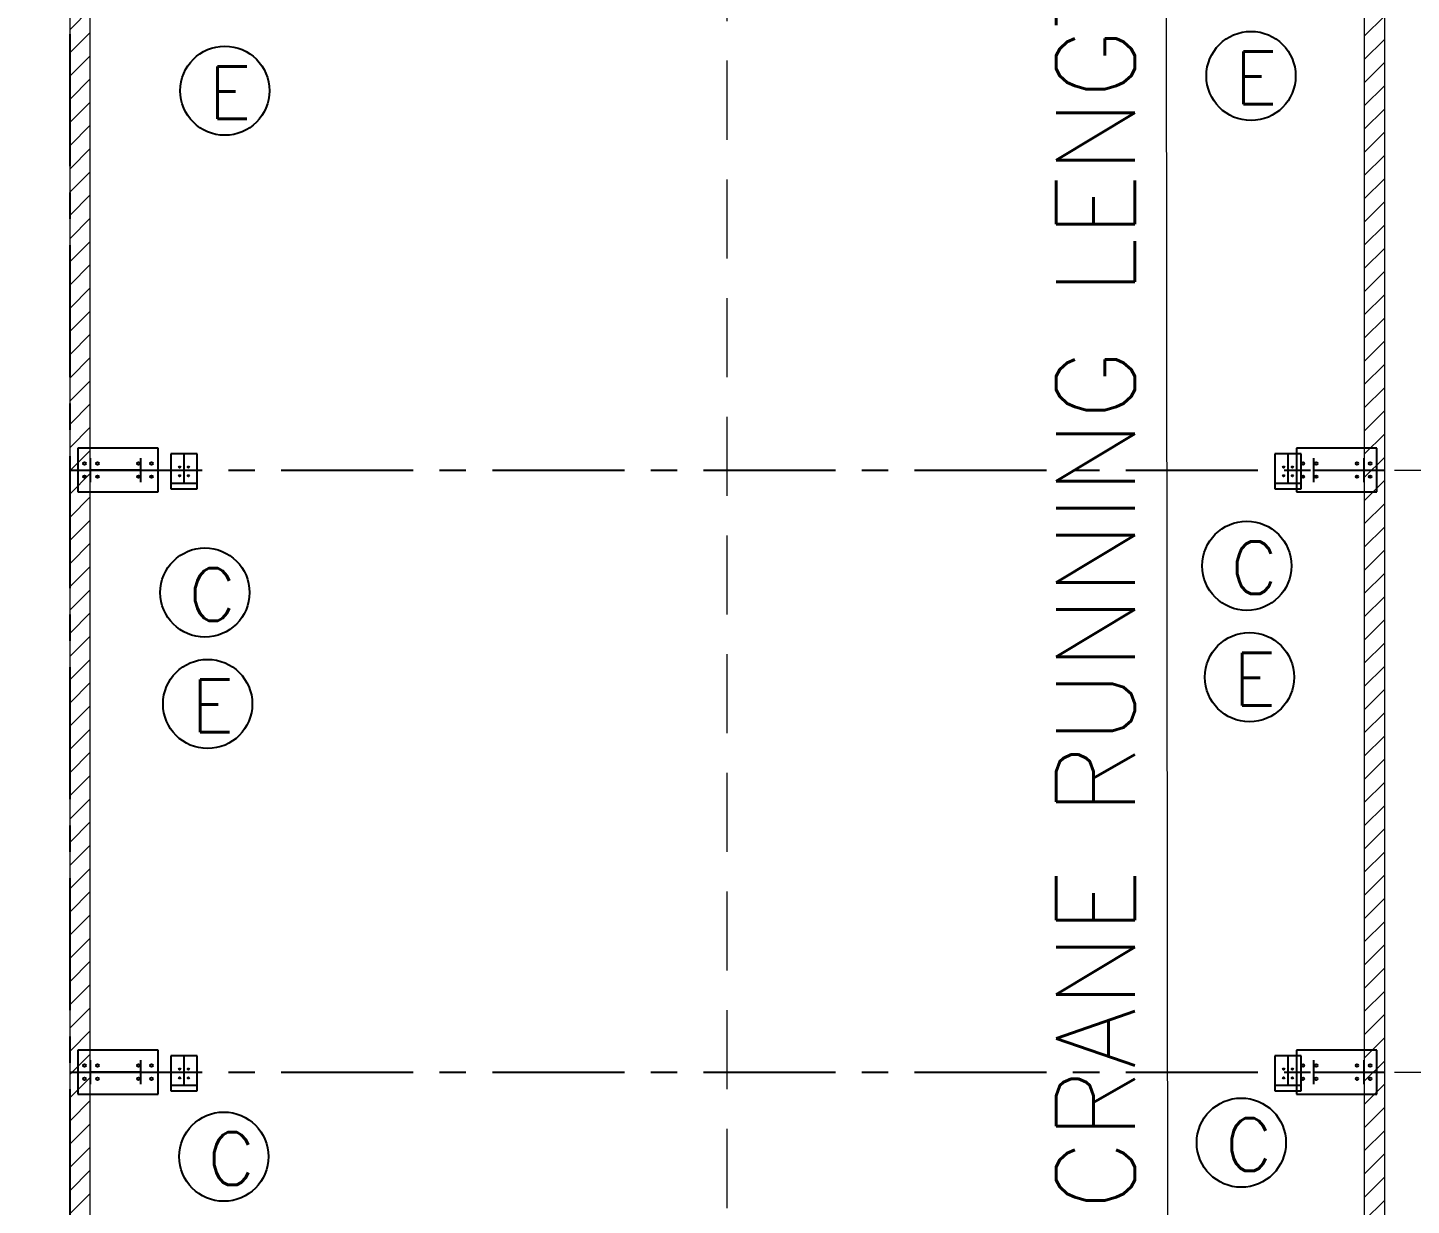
# Model space of a CAD drawing. Header units: millimetres. Extents: x 68421 to 1479662, y -51504 to 144751.
# Drawn here: x 1391482 to 1407274, y -7745 to 5703 of the extents above; entities that cross this region are included whole.
import ezdxf

# ---------------------------------------------------------------- set-up
doc = ezdxf.new("R2010")
doc.units = ezdxf.units.MM
doc.header["$LTSCALE"] = 0.35
doc.header["$MEASUREMENT"] = 0
for name, pattern in [('CENTER', [6884.562, 4302.852, -860.57, 860.57, -860.57]), ('CONTIN', [0, 0, 0]), ('DASHED', [1290.855, 860.57, -430.285])]:
    doc.linetypes.add(name, pattern=pattern)
doc.layers.get('0').update_dxf_attribs({"linetype": 'CONTIN'})
doc.layers.get('Defpoints').update_dxf_attribs({"linetype": 'CONTINUOUS'})
for name, color, linetype in [('1', 7, 'CONTIN'), ('10', 10, 'CONTIN'), ('16', 7, 'CONTIN'), ('27', 1, 'CENTER')]:
    doc.layers.add(name, color=color, linetype=linetype)
doc.styles.add('SIMPLEX', font='simplex.shx', dxfattribs={"width": 0.8})
doc.dimstyles.new('FOR D', dxfattribs={"dimscale": 114, "dimtxt": 2, "dimasz": 2, "dimexe": 1, "dimexo": 1, "dimgap": 1, "dimtad": 1, "dimdec": 0, "dimzin": 0, "dimdsep": 46, "dimtxsty": 'SIMPLEX', "dimcen": 1, "dimclrd": 6, "dimclre": 6, "dimclrt": 7, "dimadec": 0, "dimazin": 0, "dimtfac": 1, "dimtdec": 0, "dimtofl": 0, "dimtmove": 0, "dimatfit": 3, "dimfxl": 1, "dimtolj": 1, "dimtzin": 0, "dimlwd": 0, "dimlwe": 0, "dimarcsym": 1})

# ---------------------------------------------------------------- blocks, each defined once
blk = doc.blocks.new('*D320')
at = {"color": 6, "linetype": 'Continuous', "lineweight": 0}
for p, q in [((1407081, 80026), (1419740, 80026)), ((1419626, 79456), (1419626, -19404)), ((1407081, -19974), (1419740, -19974))]:
    blk.add_line(p, q, dxfattribs=at)
at = {"color": 6, "linetype": 'Continuous', "lineweight": 5}
for points in [[(1419721, 79456), (1419531, 79456), (1419626, 80026)], [(1419531, -19404), (1419721, -19404), (1419626, -19974)]]:
    blk.add_solid(points, dxfattribs=at)
at = {"layer": 'Defpoints', "color": 0, "linetype": 'Continuous', "lineweight": 5}
for p in [(1406967, 80026), (1406967, -19974), (1419626, -19974)]:
    blk.add_point(p, dxfattribs=at)
at = {"color": 7, "linetype": 'Continuous', "lineweight": 5, "insert": (1418999, 30026), "char_height": 798, "attachment_point": 5, "rotation": 90, "style": 'SIMPLEX'}
blk.add_mtext('\\A1;100000 OUT-TO-OUT OF STEEL LINE', dxfattribs=at)
blk = doc.blocks.new('*D321')
at = {"color": 6, "linetype": 'Continuous', "lineweight": 0}
for p, q in [((1406271, 79661), (1417034, 79661)), ((1416920, 79091), (1416920, -19039)), ((1406501, -19609), (1417034, -19609))]:
    blk.add_line(p, q, dxfattribs=at)
at = {"color": 6, "linetype": 'Continuous', "lineweight": 5}
for points in [[(1417015, 79091), (1416825, 79091), (1416920, 79661)], [(1416825, -19039), (1417015, -19039), (1416920, -19609)]]:
    blk.add_solid(points, dxfattribs=at)
at = {"layer": 'Defpoints', "color": 0, "linetype": 'Continuous', "lineweight": 5}
for p in [(1406157, 79661), (1406387, -19609), (1416920, -19609)]:
    blk.add_point(p, dxfattribs=at)
at = {"color": 7, "linetype": 'Continuous', "lineweight": 5, "insert": (1416293, 30026), "char_height": 798, "attachment_point": 5, "rotation": 90, "style": 'SIMPLEX'}
blk.add_mtext('\\A1;99270 CENTER-TO-CENTER OF STEEL COLUMN', dxfattribs=at)
blk = doc.blocks.new('*D333')
at = {"color": 6, "linetype": 'Continuous', "lineweight": 0}
for p, q in [((1407081, 7526), (1414084, 7526)), ((1413970, 6956), (1413970, 1221)), ((1407081, 651), (1414084, 651))]:
    blk.add_line(p, q, dxfattribs=at)
at = {"color": 6, "linetype": 'Continuous', "lineweight": 5}
for points in [[(1414065, 6956), (1413875, 6956), (1413970, 7526)], [(1413875, 1221), (1414065, 1221), (1413970, 651)]]:
    blk.add_solid(points, dxfattribs=at)
at = {"layer": 'Defpoints', "color": 0, "linetype": 'Continuous', "lineweight": 5}
for p in [(1406967, 7526), (1406967, 651), (1413970, 651)]:
    blk.add_point(p, dxfattribs=at)
at = {"color": 7, "linetype": 'Continuous', "lineweight": 5, "insert": (1413305, 4088), "char_height": 798, "attachment_point": 5, "rotation": 90, "style": 'SIMPLEX'}
blk.add_mtext('\\A1;6875 C/C', dxfattribs=at)
blk = doc.blocks.new('*D334')
at = {"color": 6, "linetype": 'Continuous', "lineweight": 0}
for p, q in [((1407081, 651), (1414084, 651)), ((1413970, 81), (1413970, -5654)), ((1407081, -6224), (1414084, -6224))]:
    blk.add_line(p, q, dxfattribs=at)
at = {"color": 6, "linetype": 'Continuous', "lineweight": 5}
for points in [[(1414065, 81), (1413875, 81), (1413970, 651)], [(1413875, -5654), (1414065, -5654), (1413970, -6224)]]:
    blk.add_solid(points, dxfattribs=at)
at = {"layer": 'Defpoints', "color": 0, "linetype": 'Continuous', "lineweight": 5}
for p in [(1406967, 651), (1406967, -6224), (1413970, -6224)]:
    blk.add_point(p, dxfattribs=at)
at = {"color": 7, "linetype": 'Continuous', "lineweight": 5, "insert": (1413305, -2787), "char_height": 798, "attachment_point": 5, "rotation": 90, "style": 'SIMPLEX'}
blk.add_mtext('\\A1;6875 C/C', dxfattribs=at)
blk = doc.blocks.new('*D335')
at = {"color": 6, "linetype": 'Continuous', "lineweight": 0}
for p, q in [((1407081, -6224), (1414084, -6224)), ((1413970, -6794), (1413970, -12529)), ((1407081, -13099), (1414084, -13099))]:
    blk.add_line(p, q, dxfattribs=at)
at = {"color": 6, "linetype": 'Continuous', "lineweight": 5}
for points in [[(1414065, -6794), (1413875, -6794), (1413970, -6224)], [(1413875, -12529), (1414065, -12529), (1413970, -13099)]]:
    blk.add_solid(points, dxfattribs=at)
at = {"layer": 'Defpoints', "color": 0, "linetype": 'Continuous', "lineweight": 5}
for p in [(1406967, -6224), (1406967, -13099), (1413970, -13099)]:
    blk.add_point(p, dxfattribs=at)
at = {"color": 7, "linetype": 'Continuous', "lineweight": 5, "insert": (1413305, -9662), "char_height": 798, "attachment_point": 5, "rotation": 90, "style": 'SIMPLEX'}
blk.add_mtext('\\A1;6875 C/C', dxfattribs=at)
blk = doc.blocks.new('WCOL')
for p, q in [((-448.874, 875.304), (448.874, 875.304)), ((0, 875.304), (0, 0)), ((-448.874, 0), (448.874, 0))]:
    blk.add_line(p, q)
blk = doc.blocks.new('BOLT_0')
at = {"layer": '1'}
blk.add_circle((0, 0), 25.4, dxfattribs=at)

msp = doc.modelspace()

# ---------------------------------------------------------------- hatches: boundary and pattern name
at = {"linetype": 'Continuous', "lineweight": 5}
h = msp.add_hatch(dxfattribs=at)
h.set_pattern_fill('ANSI31', color=1, scale=1500)
edge = h.paths.add_edge_path()
edge.add_line((1391966.65353, -19974.11361), (1406966.65353, -19974.11361))
h.paths.add_polyline_path([(1316966.65353, 35025.88639), (1316966.65353, 80025.88639), (1406966.65353, 80025.88639), (1406966.65353, -19974.11361), (1391966.65353, -19974.11361), (1391966.65353, 35025.88639)])
h.paths.add_polyline_path([(1406736.65353, -19744.11361), (1392196.65353, -19744.11361), (1392196.65353, 35255.88639), (1317196.65353, 35255.88639), (1317196.65353, 79795.88639), (1406736.65353, 79795.88639)], flags=16)
h.paths.add_polyline_path([(1317196.65353, 49790.88339), (1391966.65353, 49790.88339), (1391966.65353, 49490.88339), (1317196.65353, 49490.88339)], flags=0)
h.paths.add_polyline_path([(1317196.65353, 64790.88339), (1391966.65353, 64790.88339), (1391966.65353, 64490.88339), (1317196.65353, 64490.88339)], flags=0)

# ---------------------------------------------------------------- linework, layer by layer
at = {"color": 5, "linetype": 'DASHED', "lineweight": 5, "ltscale": 3}
msp.add_line((1399466.65353, -19974.11361), (1399466.65353, 80025.88639), dxfattribs=at)
at = {"color": 4, "linetype": 'Continuous', "lineweight": 5}
msp.add_line((1404392.86892, 79719.60611), (1404504.56876, -19820.39389), dxfattribs=at)
at = {"linetype": 'Continuous', "lineweight": 5}
for points in [[(1406966.65353, -19974.11361), (1391966.65353, -19974.11361), (1391966.65353, 35025.88639), (1316966.65353, 35025.88639), (1316966.65353, 80025.88639), (1406966.65353, 80025.88639), (1406966.65353, -19974.11361), (1391966.65353, -19974.11361)], [(1391966.65353, 80025.88639), (1406966.65353, 80025.88639), (1406966.65353, -19974.11361), (1391966.65353, -19974.11361), (1391966.65353, 35025.88639)]]:
    msp.add_lwpolyline(points, dxfattribs=at)
msp.add_lwpolyline([(1406736.65353, -19744.11361), (1392196.65353, -19744.11361), (1392196.65353, 35255.88639), (1317196.65353, 35255.88639), (1317196.65353, 79795.88639), (1406736.65353, 79795.88639)], close=True, dxfattribs=at)
at = {"layer": '10'}
for p, q in [((1392970.65353, 900.88639), (1392054.65353, 900.88639)), ((1392054.65353, 900.88639), (1392054.65353, 400.88639)), ((1392970.65353, 900.88639), (1392054.65353, 900.88639)), ((1392054.65353, 900.88639), (1392054.65353, 400.88639)), ((1392970.65353, 400.88639), (1392970.65353, 900.88639)), ((1392970.65353, 400.88639), (1392970.65353, 900.88639)), ((1393416.65353, 835.89439), (1393116.65353, 835.89439)), ((1393116.65353, 835.89439), (1393116.65353, 435.89439)), ((1393416.65353, 835.89439), (1393116.65353, 835.89439)), ((1393116.65353, 835.89439), (1393116.65353, 435.89439)), ((1393416.65353, 435.89439), (1393416.65353, 835.89439)), ((1393416.65353, 435.89439), (1393416.65353, 835.89439)), ((1406016.65453, 835.89439), (1405716.65453, 835.89439)), ((1405716.65453, 835.89439), (1405716.65453, 435.89439)), ((1406016.65453, 835.89439), (1405716.65453, 835.89439)), ((1405716.65453, 835.89439), (1405716.65453, 435.89439)), ((1406878.65453, 900.88639), (1405962.65453, 900.88639)), ((1405962.65453, 900.88639), (1405962.65453, 400.88639)), ((1406878.65453, 900.88639), (1405962.65453, 900.88639)), ((1405962.65453, 900.88639), (1405962.65453, 400.88639)), ((1406016.65453, 435.89439), (1406016.65453, 835.89439)), ((1406016.65453, 435.89439), (1406016.65453, 835.89439)), ((1406878.65453, 400.88639), (1406878.65453, 900.88639)), ((1406878.65453, 400.88639), (1406878.65453, 900.88639)), ((1392054.65353, 400.88639), (1392970.65353, 400.88639)), ((1392054.65353, 400.88639), (1392970.65353, 400.88639)), ((1393116.65353, 435.89439), (1393416.65353, 435.89439)), ((1393116.65353, 435.89439), (1393416.65353, 435.89439)), ((1405716.65453, 435.89439), (1406016.65453, 435.89439)), ((1405716.65453, 435.89439), (1406016.65453, 435.89439)), ((1405962.65453, 400.88639), (1406878.65453, 400.88639)), ((1405962.65453, 400.88639), (1406878.65453, 400.88639)), ((1392970.65253, -5974.11361), (1392054.65253, -5974.11361)), ((1392054.65253, -5974.11361), (1392054.65253, -6474.11361)), ((1392970.65253, -5974.11361), (1392054.65253, -5974.11361)), ((1392054.65253, -5974.11361), (1392054.65253, -6474.11361)), ((1392970.65253, -6474.11361), (1392970.65253, -5974.11361)), ((1392970.65253, -6474.11361), (1392970.65253, -5974.11361)), ((1406878.65353, -5974.11361), (1405962.65353, -5974.11361)), ((1405962.65353, -5974.11361), (1405962.65353, -6474.11361)), ((1406878.65353, -5974.11361), (1405962.65353, -5974.11361)), ((1405962.65353, -5974.11361), (1405962.65353, -6474.11361)), ((1406878.65353, -6474.11361), (1406878.65353, -5974.11361)), ((1406878.65353, -6474.11361), (1406878.65353, -5974.11361)), ((1393416.65253, -6039.10561), (1393116.65253, -6039.10561)), ((1393116.65253, -6039.10561), (1393116.65253, -6439.10561)), ((1393416.65253, -6039.10561), (1393116.65253, -6039.10561)), ((1393116.65253, -6039.10561), (1393116.65253, -6439.10561)), ((1393416.65253, -6439.10561), (1393416.65253, -6039.10561)), ((1393416.65253, -6439.10561), (1393416.65253, -6039.10561)), ((1406016.65353, -6039.10561), (1405716.65353, -6039.10561)), ((1405716.65353, -6039.10561), (1405716.65353, -6439.10561)), ((1406016.65353, -6039.10561), (1405716.65353, -6039.10561)), ((1405716.65353, -6039.10561), (1405716.65353, -6439.10561)), ((1406016.65353, -6439.10561), (1406016.65353, -6039.10561)), ((1406016.65353, -6439.10561), (1406016.65353, -6039.10561)), ((1392054.65253, -6474.11361), (1392970.65253, -6474.11361)), ((1392054.65253, -6474.11361), (1392970.65253, -6474.11361)), ((1393116.65253, -6439.10561), (1393416.65253, -6439.10561)), ((1393116.65253, -6439.10561), (1393416.65253, -6439.10561)), ((1405716.65353, -6439.10561), (1406016.65353, -6439.10561)), ((1405716.65353, -6439.10561), (1406016.65353, -6439.10561)), ((1405962.65353, -6474.11361), (1406878.65353, -6474.11361)), ((1405962.65353, -6474.11361), (1406878.65353, -6474.11361))]:
    msp.add_line(p, q, dxfattribs=at)
at = {"layer": '16'}
for centre in [(1405444.05156, 5151.71263), (1393732.91305, 4983.2759), (1405395.83516, -441.69837), (1393505.20994, -747.52142), (1405426.76498, -1713.45765), (1393536.13976, -2019.28071), (1405333.15515, -7029.2779), (1393720.98166, -7189.13707)]:
    msp.add_circle(centre, 509.21531, dxfattribs=at)
at = {"layer": '27', "color": 251}
for p, q in [((1391966.65353, -19974.11361), (1391966.65353, 80025.88639)), ((1391966.65353, 650.88639), (1406966.65353, 650.88639)), ((1391966.65353, -6224.11361), (1406966.65353, -6224.11361))]:
    msp.add_line(p, q, dxfattribs=at)

# ---------------------------------------------------------------- block references
at = {"layer": '10'}
for name, p, xscale, yscale, zscale, rotation in [('WCOL', (1393266.65353, 835.89439), 0.3037098, 0.38417992, 0.38417992, 180), ('WCOL', (1393266.65353, 835.89439), 0.3037098, 0.38417992, 0.38417992, 180), ('WCOL', (1405866.65453, 835.89439), 0.3037098, 0.38417992, 0.38417992, 180), ('WCOL', (1405866.65453, 835.89439), 0.3037098, 0.38417992, 0.38417992, 180), ('BOLT_0', (1392129.65353, 725.88639), 0.5905512, 0.5905512, 0.5905512, 270), ('BOLT_0', (1392129.65353, 725.88639), 0.5905512, 0.5905512, 0.5905512, 270), ('WCOL', (1392196.65353, 650.88639), 0.3037098, 0.6562208, 0.6562208, 270), ('WCOL', (1392196.65353, 650.88639), 0.3037098, 0.6562208, 0.6562208, 270), ('BOLT_0', (1392279.65353, 725.88639), 0.5905512, 0.5905512, 0.5905512, 270), ('BOLT_0', (1392279.65353, 725.88639), 0.5905512, 0.5905512, 0.5905512, 270), ('BOLT_0', (1392745.65353, 725.88639), 0.5905512, 0.5905512, 0.5905512, 270), ('BOLT_0', (1392745.65353, 725.88639), 0.5905512, 0.5905512, 0.5905512, 270), ('BOLT_0', (1392895.65353, 725.88639), 0.5905512, 0.5905512, 0.5905512, 270), ('BOLT_0', (1392895.65353, 725.88639), 0.5905512, 0.5905512, 0.5905512, 270), ('BOLT_0', (1393216.65353, 685.89439), 0.31496062, 0.31496062, 0.31496062, 270), ('BOLT_0', (1393216.65353, 685.89439), 0.31496062, 0.31496062, 0.31496062, 270), ('BOLT_0', (1393316.65353, 685.89439), 0.31496062, 0.31496062, 0.31496062, 270), ('BOLT_0', (1393316.65353, 685.89439), 0.31496062, 0.31496062, 0.31496062, 270), ('BOLT_0', (1405816.65453, 685.89439), 0.31496062, 0.31496062, 0.31496062, 270), ('BOLT_0', (1405816.65453, 685.89439), 0.31496062, 0.31496062, 0.31496062, 270), ('BOLT_0', (1405916.65453, 685.89439), 0.31496062, 0.31496062, 0.31496062, 270), ('BOLT_0', (1405916.65453, 685.89439), 0.31496062, 0.31496062, 0.31496062, 270), ('BOLT_0', (1406037.65353, 725.88639), 0.5905512, 0.5905512, 0.5905512, 270), ('BOLT_0', (1406037.65353, 725.88639), 0.5905512, 0.5905512, 0.5905512, 270), ('WCOL', (1406736.65453, 650.88639), 0.3037098, 0.6562208, 0.6562208, 89.99999999999999), ('WCOL', (1406736.65453, 650.88639), 0.3037098, 0.6562208, 0.6562208, 89.99999999999999), ('BOLT_0', (1406187.65353, 725.88639), 0.5905512, 0.5905512, 0.5905512, 270), ('BOLT_0', (1406187.65353, 725.88639), 0.5905512, 0.5905512, 0.5905512, 270), ('BOLT_0', (1406653.65453, 725.88639), 0.5905512, 0.5905512, 0.5905512, 270), ('BOLT_0', (1406653.65453, 725.88639), 0.5905512, 0.5905512, 0.5905512, 270), ('BOLT_0', (1406803.65453, 725.88639), 0.5905512, 0.5905512, 0.5905512, 270), ('BOLT_0', (1406803.65453, 725.88639), 0.5905512, 0.5905512, 0.5905512, 270), ('BOLT_0', (1392129.65353, 575.88639), 0.5905512, 0.5905512, 0.5905512, 270), ('BOLT_0', (1392129.65353, 575.88639), 0.5905512, 0.5905512, 0.5905512, 270), ('BOLT_0', (1392279.65353, 575.88639), 0.5905512, 0.5905512, 0.5905512, 270), ('BOLT_0', (1392279.65353, 575.88639), 0.5905512, 0.5905512, 0.5905512, 270), ('BOLT_0', (1392745.65353, 575.88639), 0.5905512, 0.5905512, 0.5905512, 270), ('BOLT_0', (1392745.65353, 575.88639), 0.5905512, 0.5905512, 0.5905512, 270), ('BOLT_0', (1392895.65353, 575.88639), 0.5905512, 0.5905512, 0.5905512, 270), ('BOLT_0', (1392895.65353, 575.88639), 0.5905512, 0.5905512, 0.5905512, 270), ('BOLT_0', (1393216.65353, 585.89439), 0.31496062, 0.31496062, 0.31496062, 270), ('BOLT_0', (1393216.65353, 585.89439), 0.31496062, 0.31496062, 0.31496062, 270), ('BOLT_0', (1393316.65353, 585.89439), 0.31496062, 0.31496062, 0.31496062, 270), ('BOLT_0', (1393316.65353, 585.89439), 0.31496062, 0.31496062, 0.31496062, 270), ('BOLT_0', (1405816.65453, 585.89439), 0.31496062, 0.31496062, 0.31496062, 270), ('BOLT_0', (1405816.65453, 585.89439), 0.31496062, 0.31496062, 0.31496062, 270), ('BOLT_0', (1405916.65453, 585.89439), 0.31496062, 0.31496062, 0.31496062, 270), ('BOLT_0', (1405916.65453, 585.89439), 0.31496062, 0.31496062, 0.31496062, 270), ('BOLT_0', (1406037.65353, 575.88639), 0.5905512, 0.5905512, 0.5905512, 270), ('BOLT_0', (1406037.65353, 575.88639), 0.5905512, 0.5905512, 0.5905512, 270), ('BOLT_0', (1406187.65353, 575.88639), 0.5905512, 0.5905512, 0.5905512, 270), ('BOLT_0', (1406187.65353, 575.88639), 0.5905512, 0.5905512, 0.5905512, 270), ('BOLT_0', (1406653.65453, 575.88639), 0.5905512, 0.5905512, 0.5905512, 270), ('BOLT_0', (1406653.65453, 575.88639), 0.5905512, 0.5905512, 0.5905512, 270), ('BOLT_0', (1406803.65453, 575.88639), 0.5905512, 0.5905512, 0.5905512, 270), ('BOLT_0', (1406803.65453, 575.88639), 0.5905512, 0.5905512, 0.5905512, 270), ('BOLT_0', (1392129.65253, -6149.11361), 0.5905512, 0.5905512, 0.5905512, 270), ('BOLT_0', (1392129.65253, -6149.11361), 0.5905512, 0.5905512, 0.5905512, 270), ('WCOL', (1392196.65253, -6224.11361), 0.3037098, 0.6562208, 0.6562208, 270), ('WCOL', (1392196.65253, -6224.11361), 0.3037098, 0.6562208, 0.6562208, 270), ('BOLT_0', (1392279.65253, -6149.11361), 0.5905512, 0.5905512, 0.5905512, 270), ('BOLT_0', (1392279.65253, -6149.11361), 0.5905512, 0.5905512, 0.5905512, 270), ('BOLT_0', (1392745.65253, -6149.11361), 0.5905512, 0.5905512, 0.5905512, 270), ('BOLT_0', (1392745.65253, -6149.11361), 0.5905512, 0.5905512, 0.5905512, 270), ('BOLT_0', (1392895.65253, -6149.11361), 0.5905512, 0.5905512, 0.5905512, 270), ('BOLT_0', (1392895.65253, -6149.11361), 0.5905512, 0.5905512, 0.5905512, 270), ('WCOL', (1393266.65253, -6039.10561), 0.3037098, 0.38417992, 0.38417992, 180), ('WCOL', (1393266.65253, -6039.10561), 0.3037098, 0.38417992, 0.38417992, 180), ('WCOL', (1405866.65353, -6039.10561), 0.3037098, 0.38417992, 0.38417992, 180), ('WCOL', (1405866.65353, -6039.10561), 0.3037098, 0.38417992, 0.38417992, 180), ('BOLT_0', (1406037.65253, -6149.11361), 0.5905512, 0.5905512, 0.5905512, 270), ('BOLT_0', (1406037.65253, -6149.11361), 0.5905512, 0.5905512, 0.5905512, 270), ('WCOL', (1406736.65353, -6224.11361), 0.3037098, 0.6562208, 0.6562208, 89.99999999999999), ('WCOL', (1406736.65353, -6224.11361), 0.3037098, 0.6562208, 0.6562208, 89.99999999999999), ('BOLT_0', (1406187.65253, -6149.11361), 0.5905512, 0.5905512, 0.5905512, 270), ('BOLT_0', (1406187.65253, -6149.11361), 0.5905512, 0.5905512, 0.5905512, 270), ('BOLT_0', (1406653.65353, -6149.11361), 0.5905512, 0.5905512, 0.5905512, 270), ('BOLT_0', (1406653.65353, -6149.11361), 0.5905512, 0.5905512, 0.5905512, 270), ('BOLT_0', (1406803.65353, -6149.11361), 0.5905512, 0.5905512, 0.5905512, 270), ('BOLT_0', (1406803.65353, -6149.11361), 0.5905512, 0.5905512, 0.5905512, 270), ('BOLT_0', (1392129.65253, -6299.11361), 0.5905512, 0.5905512, 0.5905512, 270), ('BOLT_0', (1392129.65253, -6299.11361), 0.5905512, 0.5905512, 0.5905512, 270), ('BOLT_0', (1392279.65253, -6299.11361), 0.5905512, 0.5905512, 0.5905512, 270), ('BOLT_0', (1392279.65253, -6299.11361), 0.5905512, 0.5905512, 0.5905512, 270), ('BOLT_0', (1392745.65253, -6299.11361), 0.5905512, 0.5905512, 0.5905512, 270), ('BOLT_0', (1392745.65253, -6299.11361), 0.5905512, 0.5905512, 0.5905512, 270), ('BOLT_0', (1392895.65253, -6299.11361), 0.5905512, 0.5905512, 0.5905512, 270), ('BOLT_0', (1392895.65253, -6299.11361), 0.5905512, 0.5905512, 0.5905512, 270), ('BOLT_0', (1393216.65253, -6189.10561), 0.31496062, 0.31496062, 0.31496062, 270), ('BOLT_0', (1393216.65253, -6189.10561), 0.31496062, 0.31496062, 0.31496062, 270), ('BOLT_0', (1393216.65253, -6289.10561), 0.31496062, 0.31496062, 0.31496062, 270), ('BOLT_0', (1393216.65253, -6289.10561), 0.31496062, 0.31496062, 0.31496062, 270), ('BOLT_0', (1393316.65253, -6189.10561), 0.31496062, 0.31496062, 0.31496062, 270), ('BOLT_0', (1393316.65253, -6189.10561), 0.31496062, 0.31496062, 0.31496062, 270), ('BOLT_0', (1393316.65253, -6289.10561), 0.31496062, 0.31496062, 0.31496062, 270), ('BOLT_0', (1393316.65253, -6289.10561), 0.31496062, 0.31496062, 0.31496062, 270), ('BOLT_0', (1405816.65353, -6189.10561), 0.31496062, 0.31496062, 0.31496062, 270), ('BOLT_0', (1405816.65353, -6189.10561), 0.31496062, 0.31496062, 0.31496062, 270), ('BOLT_0', (1405816.65353, -6289.10561), 0.31496062, 0.31496062, 0.31496062, 270), ('BOLT_0', (1405816.65353, -6289.10561), 0.31496062, 0.31496062, 0.31496062, 270), ('BOLT_0', (1405916.65353, -6189.10561), 0.31496062, 0.31496062, 0.31496062, 270), ('BOLT_0', (1405916.65353, -6189.10561), 0.31496062, 0.31496062, 0.31496062, 270), ('BOLT_0', (1405916.65353, -6289.10561), 0.31496062, 0.31496062, 0.31496062, 270), ('BOLT_0', (1405916.65353, -6289.10561), 0.31496062, 0.31496062, 0.31496062, 270), ('BOLT_0', (1406037.65253, -6299.11361), 0.5905512, 0.5905512, 0.5905512, 270), ('BOLT_0', (1406037.65253, -6299.11361), 0.5905512, 0.5905512, 0.5905512, 270), ('BOLT_0', (1406187.65253, -6299.11361), 0.5905512, 0.5905512, 0.5905512, 270), ('BOLT_0', (1406187.65253, -6299.11361), 0.5905512, 0.5905512, 0.5905512, 270), ('BOLT_0', (1406653.65353, -6299.11361), 0.5905512, 0.5905512, 0.5905512, 270), ('BOLT_0', (1406653.65353, -6299.11361), 0.5905512, 0.5905512, 0.5905512, 270), ('BOLT_0', (1406803.65353, -6299.11361), 0.5905512, 0.5905512, 0.5905512, 270), ('BOLT_0', (1406803.65353, -6299.11361), 0.5905512, 0.5905512, 0.5905512, 270)]:
    msp.add_blockref(name, p, dxfattribs=dict(at, xscale=xscale, yscale=yscale, zscale=zscale, rotation=rotation))

# ---------------------------------------------------------------- texts
at = {"color": 4, "linetype": 'Continuous', "lineweight": 5, "style": 'SIMPLEX'}
msp.add_text('CRANE RUNNING LENGTH 100000', height=900, rotation=90, dxfattribs=at).set_placement((1404118.73116, -7805.31241))
at = {"layer": '16', "style": 'SIMPLEX'}
for s, p in [('E', (1405257.02056, 4829.59727)), ('E', (1393545.88205, 4661.16054)), ('C', (1405208.80416, -763.81373)), ('C', (1393318.17894, -1069.63678)), ('E', (1405239.73398, -2035.57301)), ('E', (1393349.10876, -2341.39607)), ('C', (1405146.12415, -7351.39326)), ('C', (1393533.95066, -7511.25243))]:
    msp.add_text(s, height=600, dxfattribs=at).set_placement(p)

# ---------------------------------------------------------------- dimensions: what is measured, and where the dimension line sits
at = {"linetype": 'Continuous', "lineweight": 5}
for base, p1, p2, text, picture, middle in [((1419625.67359, -19974.11361), (1406966.65353, 80025.88639), (1406966.65353, -19974.11361), '<> OUT-TO-OUT OF STEEL LINE', '*D320', (1419625.67359, 30025.88639)), ((1416920.04662, -19609.11361), (1406157.30029, 79660.88639), (1406386.74659, -19609.11361), '<> CENTER-TO-CENTER OF STEEL COLUMN', '*D321', (1416920.04662, 30025.88639))]:
    dim = msp.add_linear_dim(base=base, p1=p1, p2=p2, angle=90, text=text, dimstyle='FOR D', override={"dimtxt": 7, "dimasz": 5, "dimgap": 2, "dimtxsty": 'SIMPLEX'}, dxfattribs=at)
    dim.commit()
    dim.dimension.update_dxf_attribs({"geometry": picture, "text_midpoint": middle, "dimtype": 160})
for base, p1, p2, picture, middle in [((1413969.74779, 650.88639), (1406966.65353, 7525.88639), (1406966.65353, 650.88639), '*D333', (1413304.74779, 4088.38639)), ((1413969.74779, -6224.11361), (1406966.65353, 650.88639), (1406966.65353, -6224.11361), '*D334', (1413304.74779, -2786.61361)), ((1413969.74779, -13099.11361), (1406966.65353, -6224.11361), (1406966.65353, -13099.11361), '*D335', (1413304.74779, -9661.61361))]:
    dim = msp.add_linear_dim(base=base, p1=p1, p2=p2, angle=90, text='<> C/C', dimstyle='FOR D', override={"dimtxt": 7, "dimasz": 5, "dimgap": 0.5, "dimtxsty": 'SIMPLEX'}, dxfattribs=at)
    dim.commit()
    dim.dimension.update_dxf_attribs({"geometry": picture, "text_midpoint": middle})

doc.saveas('drawing.dxf')
